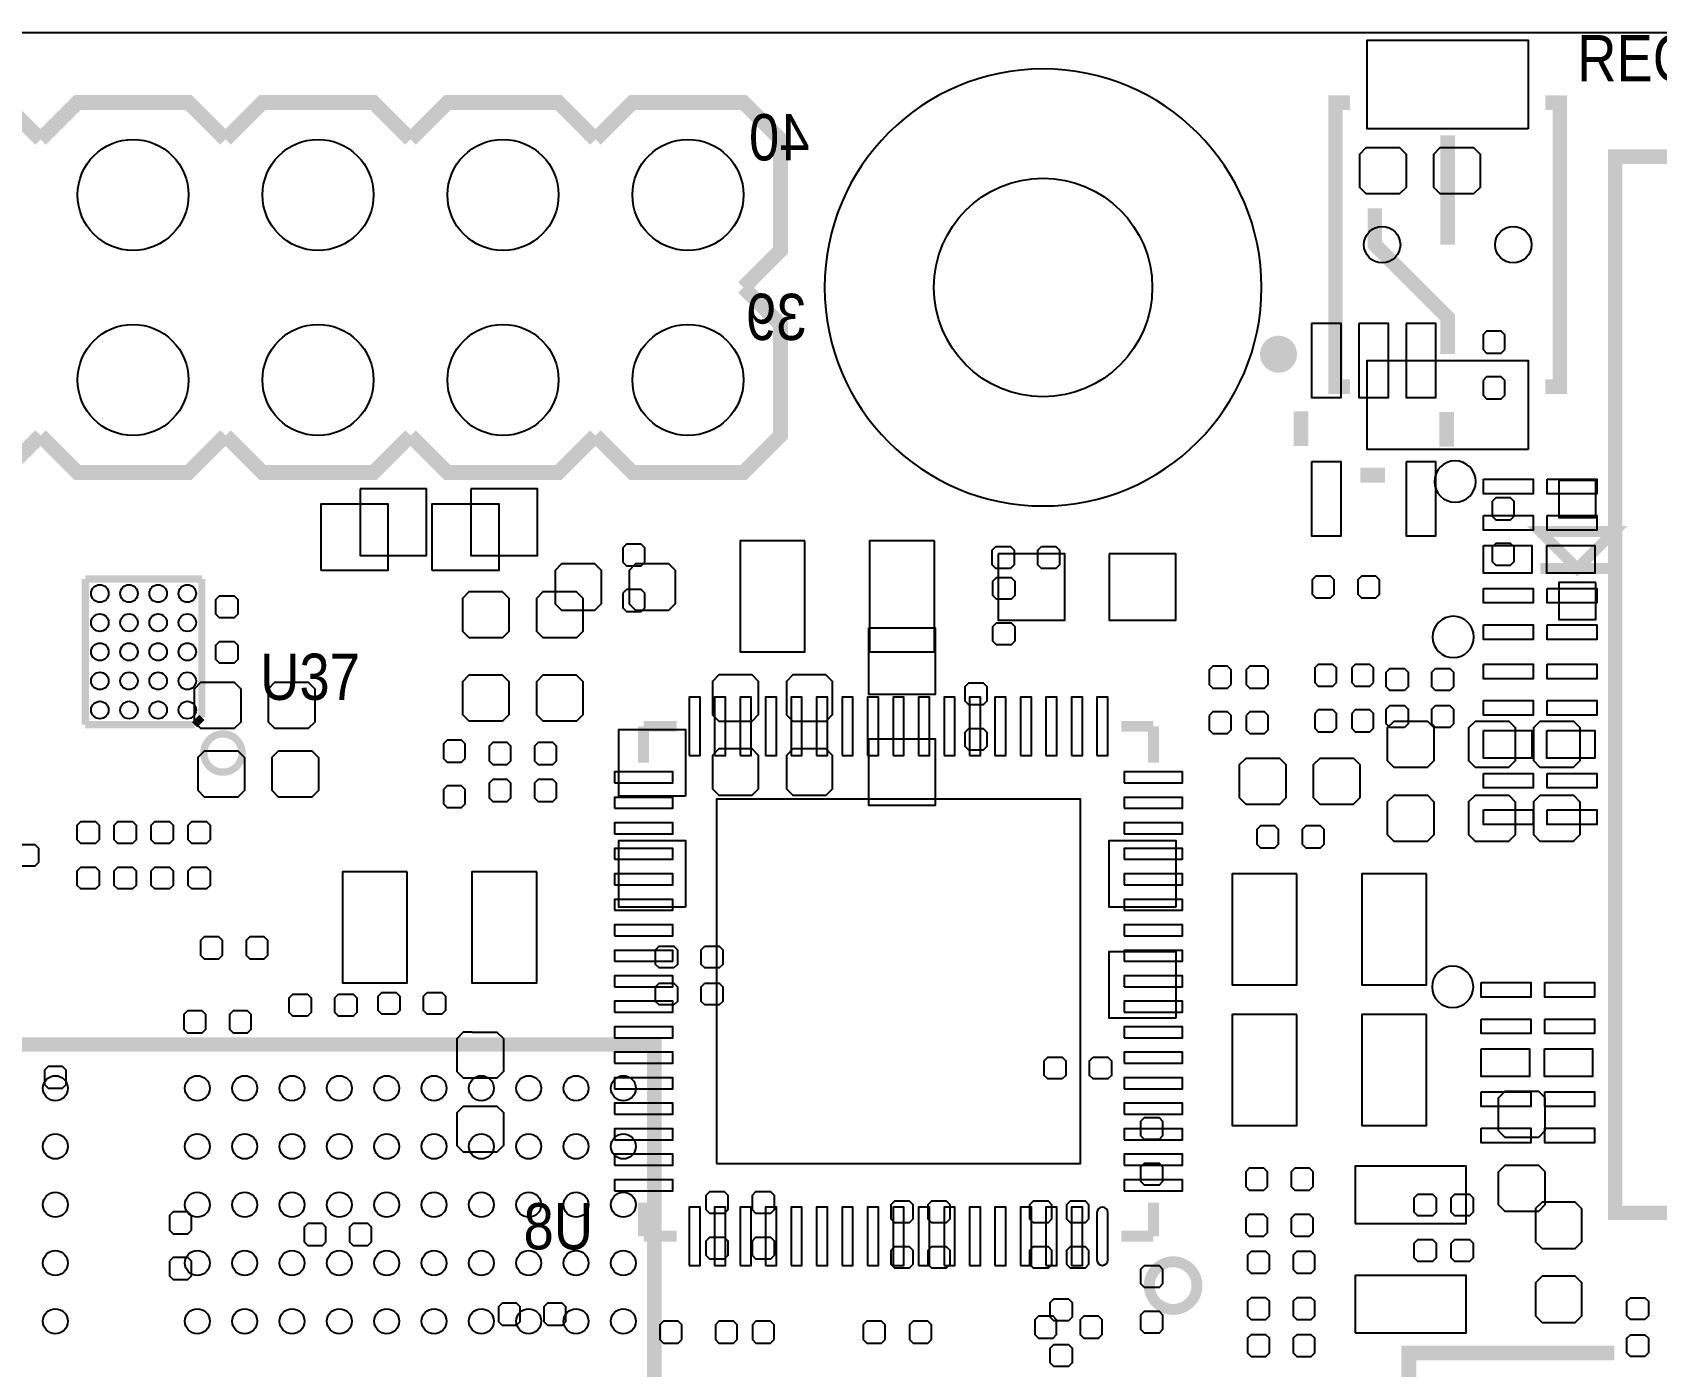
# Model space of a CAD drawing. Extents: x -2.3 to 87.1, y -2.6 to 56.
# Drawn here: x 47.62 to 69.92, y 37.69 to 56 of the extents above; entities that cross this region are included whole.
import ezdxf

# ---------------------------------------------------------------- set-up
doc = ezdxf.new("R2010")
doc.units = 0
doc.header["$MEASUREMENT"] = 0
for name, color, linetype in [('BG_OUTLINE', 254, 'CONTINUOUS'), ('PG_SILKSCREEN_BOTTOM', 12, 'CONTINUOUS'), ('PG_SILKSCREEN_TOP', 254, 'CONTINUOUS'), ('PG_SOLDERMASK_TOP', 9, 'CONTINUOUS'), ('PIN_BOTTOM', 1, 'CONTINUOUS'), ('PIN_TOP', 110, 'CONTINUOUS')]:
    doc.layers.add(name, color=color, linetype=linetype)

msp = doc.modelspace()

# ---------------------------------------------------------------- linework, layer by layer
at = {"layer": 'BG_OUTLINE'}
msp.add_lwpolyline([(2.999994, 55.999888), (81.999836, 55.999888, -0.414214), (84.99983, 52.999894), (84.99983, 2.999994, -0.414214), (81.999836, 0), (2.999994, 0, -0.414214), (0, 2.999994), (0, 52.999894, -0.414214)], format="xyb", close=True, dxfattribs=at)
at = {"layer": 'PG_SILKSCREEN_BOTTOM'}
for points, const_width in [([(64.86017, 51.582828, 1), (64.60617, 51.582828, 1), (64.86017, 51.582828)], 0.254), ([(63.61303, 38.796468, 1), (62.959234, 38.796468, 1), (63.61303, 38.796468)], 0.150114)]:
    msp.add_lwpolyline(points, format="xyb", dxfattribs=dict(at, const_width=const_width))
for points, const_width in [([(65.040764, 50.322226), (65.040764, 50.800508)], 0.2032), ([(67.04076, 50.311812), (67.04076, 50.790094)], 0.2032), ([(65.857882, 49.923192), (66.196972, 49.923192)], 0.2032), ([(68.326, 49.149), (69.342, 49.149), (68.834, 48.641), (68.326, 49.149)], 0.1524), ([(68.326, 48.641), (69.342, 48.641)], 0.1524), ([(56.01462, 46.47438), (56.468772, 46.47438)], 0.150114), ([(56.01462, 46.47438), (56.01462, 45.97654)], 0.150114), ([(63.01486, 46.47438), (62.575694, 46.47438)], 0.150114), ([(63.01486, 46.47438), (63.01486, 45.97654)], 0.150114), ([(56.01462, 39.47414), (56.01462, 39.933118)], 0.150114), ([(63.01486, 39.47414), (63.01486, 39.933118)], 0.150114), ([(56.01462, 39.47414), (56.468772, 39.47414)], 0.150114), ([(63.01486, 39.47414), (62.575694, 39.47414)], 0.150114)]:
    msp.add_lwpolyline(points, dxfattribs=dict(at, const_width=const_width))
at = {"layer": 'PG_SILKSCREEN_TOP'}
for points, const_width in [([(47.73422, 54.53126), (47.22622, 55.03926), (45.70222, 55.03926), (45.19422, 54.53126)], 0.2032), ([(50.27422, 54.53126), (49.76622, 55.03926), (48.24222, 55.03926), (47.73422, 54.53126)], 0.2032), ([(52.81422, 54.53126), (52.30622, 55.03926), (50.78222, 55.03926), (50.27422, 54.53126)], 0.2032), ([(55.35422, 54.53126), (54.84622, 55.03926), (53.32222, 55.03926), (52.81422, 54.53126)], 0.2032), ([(57.89422, 54.53126), (57.38622, 55.03926), (55.86222, 55.03926), (55.35422, 54.53126)], 0.2032), ([(57.38622, 52.49926), (57.89422, 53.00726), (57.89422, 54.53126), (57.38622, 55.03926)], 0.2032), ([(65.715998, 55.036009), (65.515998, 55.036009), (65.515998, 51.135991), (65.715998, 51.135991)], 0.2), ([(68.396002, 51.135991), (68.596002, 51.135991), (68.596002, 55.036009), (68.396002, 55.036009)], 0.2), ([(67.056, 53.086), (67.056, 54.585997)], 0.2), ([(87.016031, 39.795882), (87.016031, 54.295878), (69.356021, 54.295878), (69.356021, 39.795882), (87.016031, 39.795882)], 0.2), ([(67.056, 51.586003), (67.056, 52.086002), (66.056002, 53.086), (66.056002, 53.585999)], 0.2), ([(57.38622, 49.95926), (57.89422, 50.46726), (57.89422, 51.99126), (57.38622, 52.49926)], 0.2032), ([(45.19422, 50.46726), (45.70222, 49.95926), (47.22622, 49.95926), (47.73422, 50.46726)], 0.2032), ([(47.73422, 50.46726), (48.24222, 49.95926), (49.76622, 49.95926), (50.27422, 50.46726)], 0.2032), ([(50.27422, 50.46726), (50.78222, 49.95926), (52.30622, 49.95926), (52.81422, 50.46726)], 0.2032), ([(52.81422, 50.46726), (53.32222, 49.95926), (54.84622, 49.95926), (55.35422, 50.46726)], 0.2032), ([(55.35422, 50.46726), (55.86222, 49.95926), (57.38622, 49.95926), (57.89422, 50.46726)], 0.2032), ([(48.3489, 46.498002), (48.3489, 48.497998)], 0.100076), ([(48.3489, 48.497998), (49.9491, 48.497998)], 0.100076), ([(49.9491, 48.497998), (49.9491, 46.598078)], 0.100076), ([(49.9491, 46.598078), (49.849024, 46.498002)], 0.100076), ([(49.849024, 46.498002), (48.3489, 46.498002)], 0.100076), ([(41.662756, 32.10687), (41.662756, 42.10685), (56.162804, 42.10685), (56.162804, 32.10687), (41.662756, 32.10687), (41.662756, 42.10685), (56.162804, 42.10685), (56.162804, 32.10687)], 0.2), ([(66.04, 36.7538), (66.5226, 36.7538), (66.5226, 37.8714), (69.342, 37.8714)], 0.2032)]:
    msp.add_lwpolyline(points, dxfattribs=dict(at, const_width=const_width))
for points in [[(67.441572, 49.8348, 1), (66.873628, 49.8348, 1)], [(67.416172, 47.7012, 1), (66.848228, 47.7012, 1)], [(67.408552, 42.89806, 1), (66.840608, 42.89806, 1)]]:
    msp.add_lwpolyline(points, format="xyb", close=True, dxfattribs=at)
at = {"layer": 'PG_SILKSCREEN_TOP', "const_width": 0.100076}
msp.add_lwpolyline([(50.50155, 46.108112, 1), (49.976278, 46.108112, 1), (50.50155, 46.108112)], format="xyb", dxfattribs=at)
at = {"layer": 'PG_SOLDERMASK_TOP'}
msp.add_lwpolyline([(64.499871, 52.499895, 1), (58.499883, 52.499895, 1)], format="xyb", close=True, dxfattribs=at)
at = {"layer": 'PIN_BOTTOM'}
for points in [[(66.4845, 54.3179), (66.4845, 53.9877), (66.4845, 53.873095), (66.395905, 53.7845), (65.9384, 53.7845), (65.8495, 53.8734), (65.8495, 53.987395), (65.849805, 53.9877), (65.849805, 54.3306), (65.938705, 54.4195), (66.281605, 54.4195), (66.393289, 54.4195), (66.4845, 54.328289)], [(67.5005, 54.3179), (67.5005, 53.9877), (67.5005, 53.873095), (67.411905, 53.7845), (66.9544, 53.7845), (66.8655, 53.8734), (66.8655, 53.987395), (66.865805, 53.9877), (66.865805, 54.3306), (66.954705, 54.4195), (67.297605, 54.4195), (67.409289, 54.4195), (67.5005, 54.328289)], [(65.186814, 52.00396), (65.186814, 50.98796), (65.593214, 50.98796), (65.593214, 52.00396)], [(65.8368, 52.00396), (65.8368, 50.98796), (66.2432, 50.98796), (66.2432, 52.00396)], [(66.486786, 52.00396), (66.486786, 50.98796), (66.893186, 50.98796), (66.893186, 52.00396)], [(67.841012, 51.647496), (67.841012, 51.847496), (67.791, 51.897509), (67.591, 51.897509), (67.540988, 51.847496), (67.540988, 51.647496), (67.591, 51.597484), (67.791, 51.597484)], [(67.540988, 51.222504), (67.540988, 51.022504), (67.591, 50.972491), (67.791, 50.972491), (67.841012, 51.022504), (67.841012, 51.222504), (67.791, 51.272516), (67.591, 51.272516)], [(65.186814, 50.10404), (65.186814, 49.08804), (65.593214, 49.08804), (65.593214, 50.10404)], [(66.486786, 50.10404), (66.486786, 49.08804), (66.893186, 49.08804), (66.893186, 50.10404)], [(52.1208, 49.7332), (52.1208, 48.8188), (53.0352, 48.8188), (53.0352, 49.7332)], [(53.6448, 49.7332), (53.6448, 48.8188), (54.5592, 48.8188), (54.5592, 49.7332)], [(69.088, 49.848999), (68.58, 49.848999), (68.58, 49.340999), (69.088, 49.340999)], [(67.968012, 49.361496), (67.968012, 49.561496), (67.918, 49.611509), (67.718, 49.611509), (67.667988, 49.561496), (67.667988, 49.361496), (67.718, 49.311484), (67.918, 49.311484)], [(56.030012, 48.726496), (56.030012, 48.926496), (55.98, 48.976509), (55.78, 48.976509), (55.729988, 48.926496), (55.729988, 48.726496), (55.78, 48.676484), (55.98, 48.676484)], [(58.2295, 49.022), (57.3405, 49.022), (57.3405, 47.498), (58.2295, 47.498)], [(60.0075, 49.022), (59.1185, 49.022), (59.1185, 47.498), (60.0075, 47.498)], [(60.8838, 48.8442), (60.8838, 47.9298), (61.7982, 47.9298), (61.7982, 48.8442)], [(62.4078, 48.8442), (62.4078, 47.9298), (63.3222, 47.9298), (63.3222, 48.8442)], [(67.667988, 48.936504), (67.667988, 48.736504), (67.718, 48.686491), (67.918, 48.686491), (67.968012, 48.736504), (67.968012, 48.936504), (67.918, 48.986516), (67.718, 48.986516)], [(65.446504, 48.537012), (65.246504, 48.537012), (65.196491, 48.487), (65.196491, 48.287), (65.246504, 48.236988), (65.446504, 48.236988), (65.496516, 48.287), (65.496516, 48.487)], [(65.871496, 48.236988), (66.071496, 48.236988), (66.121509, 48.287), (66.121509, 48.487), (66.071496, 48.537012), (65.871496, 48.537012), (65.821484, 48.487), (65.821484, 48.287)], [(69.088, 48.449001), (68.58, 48.449001), (68.58, 47.941001), (69.088, 47.941001)], [(54.1655, 48.2219), (54.1655, 47.8917), (54.1655, 47.777095), (54.076905, 47.6885), (53.6194, 47.6885), (53.5305, 47.7774), (53.5305, 47.891395), (53.530805, 47.8917), (53.530805, 48.2346), (53.619705, 48.3235), (53.962605, 48.3235), (54.074289, 48.3235), (54.1655, 48.232289)], [(55.1815, 48.2219), (55.1815, 47.8917), (55.1815, 47.777095), (55.092905, 47.6885), (54.6354, 47.6885), (54.5465, 47.7774), (54.5465, 47.891395), (54.546805, 47.8917), (54.546805, 48.2346), (54.635705, 48.3235), (54.978605, 48.3235), (55.090289, 48.3235), (55.1815, 48.232289)], [(55.729988, 48.301504), (55.729988, 48.101504), (55.78, 48.051491), (55.98, 48.051491), (56.030012, 48.101504), (56.030012, 48.301504), (55.98, 48.351516), (55.78, 48.351516)], [(64.081812, 47.050096), (64.081812, 47.250096), (64.0318, 47.300109), (63.8318, 47.300109), (63.781788, 47.250096), (63.781788, 47.050096), (63.8318, 47.000084), (64.0318, 47.000084)], [(64.589812, 47.050096), (64.589812, 47.250096), (64.5398, 47.300109), (64.3398, 47.300109), (64.289788, 47.250096), (64.289788, 47.050096), (64.3398, 47.000084), (64.5398, 47.000084)], [(65.529612, 47.075496), (65.529612, 47.275496), (65.4796, 47.325509), (65.2796, 47.325509), (65.229588, 47.275496), (65.229588, 47.075496), (65.2796, 47.025484), (65.4796, 47.025484)], [(66.037612, 47.075496), (66.037612, 47.275496), (65.9876, 47.325509), (65.7876, 47.325509), (65.737588, 47.275496), (65.737588, 47.075496), (65.7876, 47.025484), (65.9876, 47.025484)], [(50.4825, 46.9773), (50.4825, 46.6471), (50.4825, 46.532495), (50.393905, 46.4439), (49.9364, 46.4439), (49.8475, 46.5328), (49.8475, 46.646795), (49.847805, 46.6471), (49.847805, 46.99), (49.936705, 47.0789), (50.279605, 47.0789), (50.391289, 47.0789), (50.4825, 46.987689)], [(51.4985, 46.9773), (51.4985, 46.6471), (51.4985, 46.532495), (51.409905, 46.4439), (50.9524, 46.4439), (50.8635, 46.5328), (50.8635, 46.646795), (50.863805, 46.6471), (50.863805, 46.99), (50.952705, 47.0789), (51.295605, 47.0789), (51.407289, 47.0789), (51.4985, 46.987689)], [(54.1655, 47.0789), (54.1655, 46.7487), (54.1655, 46.634095), (54.076905, 46.5455), (53.6194, 46.5455), (53.5305, 46.6344), (53.5305, 46.748395), (53.530805, 46.7487), (53.530805, 47.0916), (53.619705, 47.1805), (53.962605, 47.1805), (54.074289, 47.1805), (54.1655, 47.089289)], [(55.1815, 47.0789), (55.1815, 46.7487), (55.1815, 46.634095), (55.092905, 46.5455), (54.6354, 46.5455), (54.5465, 46.6344), (54.5465, 46.748395), (54.546805, 46.7487), (54.546805, 47.0916), (54.635705, 47.1805), (54.978605, 47.1805), (55.090289, 47.1805), (55.1815, 47.089289)], [(56.639638, 46.074381), (56.78965, 46.074381), (56.78965, 46.874379), (56.639638, 46.874379)], [(56.98965, 46.074381), (57.139662, 46.074381), (57.139662, 46.874379), (56.98965, 46.874379)], [(57.339662, 46.074381), (57.489674, 46.074381), (57.489674, 46.874379), (57.339662, 46.874379)], [(57.689674, 46.074381), (57.839686, 46.074381), (57.839686, 46.874379), (57.689674, 46.874379)], [(58.039686, 46.074381), (58.189698, 46.074381), (58.189698, 46.874379), (58.039686, 46.874379)], [(58.389698, 46.074381), (58.53971, 46.074381), (58.53971, 46.874379), (58.389698, 46.874379)], [(58.73971, 46.074381), (58.889722, 46.074381), (58.889722, 46.874379), (58.73971, 46.874379)], [(59.089722, 46.074381), (59.239734, 46.074381), (59.239734, 46.874379), (59.089722, 46.874379)], [(59.439734, 46.074381), (59.589746, 46.074381), (59.589746, 46.874379), (59.439734, 46.874379)], [(59.789746, 46.074381), (59.939758, 46.074381), (59.939758, 46.874379), (59.789746, 46.874379)], [(60.139758, 46.074381), (60.28977, 46.074381), (60.28977, 46.874379), (60.139758, 46.874379)], [(60.48977, 46.074381), (60.639782, 46.074381), (60.639782, 46.874379), (60.48977, 46.874379)], [(60.839782, 46.074381), (60.989794, 46.074381), (60.989794, 46.874379), (60.839782, 46.874379)], [(61.189794, 46.074381), (61.339806, 46.074381), (61.339806, 46.874379), (61.189794, 46.874379)], [(61.539806, 46.074381), (61.689818, 46.074381), (61.689818, 46.874379), (61.539806, 46.874379)], [(61.889818, 46.074381), (62.03983, 46.074381), (62.03983, 46.874379), (61.889818, 46.874379)], [(62.23983, 46.074381), (62.389842, 46.074381), (62.389842, 46.874379), (62.23983, 46.874379)], [(63.781788, 46.625104), (63.781788, 46.425104), (63.8318, 46.375091), (64.0318, 46.375091), (64.081812, 46.425104), (64.081812, 46.625104), (64.0318, 46.675116), (63.8318, 46.675116)], [(64.289788, 46.625104), (64.289788, 46.425104), (64.3398, 46.375091), (64.5398, 46.375091), (64.589812, 46.425104), (64.589812, 46.625104), (64.5398, 46.675116), (64.3398, 46.675116)], [(65.229588, 46.650504), (65.229588, 46.450504), (65.2796, 46.400491), (65.4796, 46.400491), (65.529612, 46.450504), (65.529612, 46.650504), (65.4796, 46.700516), (65.2796, 46.700516)], [(65.737588, 46.650504), (65.737588, 46.450504), (65.7876, 46.400491), (65.9876, 46.400491), (66.037612, 46.450504), (66.037612, 46.650504), (65.9876, 46.700516), (65.7876, 46.700516)], [(66.7639, 45.9105), (66.4337, 45.9105), (66.319095, 45.9105), (66.2305, 45.999095), (66.2305, 46.4566), (66.3194, 46.5455), (66.433395, 46.5455), (66.4337, 46.545195), (66.7766, 46.545195), (66.8655, 46.456295), (66.8655, 46.113395), (66.8655, 46.001711), (66.774289, 45.9105)], [(67.8815, 45.9105), (67.5513, 45.9105), (67.436695, 45.9105), (67.3481, 45.999095), (67.3481, 46.4566), (67.437, 46.5455), (67.550995, 46.5455), (67.5513, 46.545195), (67.8942, 46.545195), (67.9831, 46.456295), (67.9831, 46.113395), (67.9831, 46.001711), (67.891889, 45.9105)], [(68.7705, 45.9105), (68.4403, 45.9105), (68.325695, 45.9105), (68.2371, 45.999095), (68.2371, 46.4566), (68.326, 46.5455), (68.439995, 46.5455), (68.4403, 46.545195), (68.7832, 46.545195), (68.8721, 46.456295), (68.8721, 46.113395), (68.8721, 46.001711), (68.780889, 45.9105)], [(53.566212, 46.034096), (53.566212, 46.234096), (53.5162, 46.284109), (53.3162, 46.284109), (53.266188, 46.234096), (53.266188, 46.034096), (53.3162, 45.984084), (53.5162, 45.984084)], [(54.143504, 46.251012), (53.943504, 46.251012), (53.893491, 46.201), (53.893491, 46.001), (53.943504, 45.950988), (54.143504, 45.950988), (54.193516, 46.001), (54.193516, 46.201)], [(54.568496, 45.950988), (54.768496, 45.950988), (54.818509, 46.001), (54.818509, 46.201), (54.768496, 46.251012), (54.568496, 46.251012), (54.518484, 46.201), (54.518484, 46.001)], [(50.5333, 46.0375), (50.5333, 45.7073), (50.5333, 45.592695), (50.444705, 45.5041), (49.9872, 45.5041), (49.8983, 45.593), (49.8983, 45.706995), (49.898605, 45.7073), (49.898605, 46.0502), (49.987505, 46.1391), (50.330405, 46.1391), (50.442089, 46.1391), (50.5333, 46.047889)], [(51.5493, 46.0375), (51.5493, 45.7073), (51.5493, 45.592695), (51.460705, 45.5041), (51.0032, 45.5041), (50.9143, 45.593), (50.9143, 45.706995), (50.914605, 45.7073), (50.914605, 46.0502), (51.003505, 46.1391), (51.346405, 46.1391), (51.458089, 46.1391), (51.5493, 46.047889)], [(64.1985, 45.5041), (64.1985, 45.8343), (64.1985, 45.948905), (64.287095, 46.0375), (64.7446, 46.0375), (64.8335, 45.9486), (64.8335, 45.834605), (64.833195, 45.8343), (64.833195, 45.4914), (64.744295, 45.4025), (64.401395, 45.4025), (64.289711, 45.4025), (64.1985, 45.493711)], [(65.2145, 45.5041), (65.2145, 45.8343), (65.2145, 45.948905), (65.303095, 46.0375), (65.7606, 46.0375), (65.8495, 45.9486), (65.8495, 45.834605), (65.849195, 45.8343), (65.849195, 45.4914), (65.760295, 45.4025), (65.417395, 45.4025), (65.305711, 45.4025), (65.2145, 45.493711)], [(54.143504, 45.743012), (53.943504, 45.743012), (53.893491, 45.693), (53.893491, 45.493), (53.943504, 45.442988), (54.143504, 45.442988), (54.193516, 45.493), (54.193516, 45.693)], [(54.568496, 45.442988), (54.768496, 45.442988), (54.818509, 45.493), (54.818509, 45.693), (54.768496, 45.743012), (54.568496, 45.743012), (54.518484, 45.693), (54.518484, 45.493)], [(55.614621, 45.69935), (56.414619, 45.69935), (56.414619, 45.849362), (55.614621, 45.849362)], [(62.614861, 45.69935), (63.414859, 45.69935), (63.414859, 45.849362), (62.614861, 45.849362)], [(53.266188, 45.609104), (53.266188, 45.409104), (53.3162, 45.359091), (53.5162, 45.359091), (53.566212, 45.409104), (53.566212, 45.609104), (53.5162, 45.659116), (53.3162, 45.659116)], [(55.614621, 45.349338), (56.414619, 45.349338), (56.414619, 45.49935), (55.614621, 45.49935)], [(62.614861, 45.349338), (63.414859, 45.349338), (63.414859, 45.49935), (62.614861, 45.49935)], [(66.7639, 44.8945), (66.4337, 44.8945), (66.319095, 44.8945), (66.2305, 44.983095), (66.2305, 45.4406), (66.3194, 45.5295), (66.433395, 45.5295), (66.4337, 45.529195), (66.7766, 45.529195), (66.8655, 45.440295), (66.8655, 45.097395), (66.8655, 44.985711), (66.774289, 44.8945)], [(67.8815, 44.8945), (67.5513, 44.8945), (67.436695, 44.8945), (67.3481, 44.983095), (67.3481, 45.4406), (67.437, 45.5295), (67.550995, 45.5295), (67.5513, 45.529195), (67.8942, 45.529195), (67.9831, 45.440295), (67.9831, 45.097395), (67.9831, 44.985711), (67.891889, 44.8945)], [(68.7705, 44.8945), (68.4403, 44.8945), (68.325695, 44.8945), (68.2371, 44.983095), (68.2371, 45.4406), (68.326, 45.5295), (68.439995, 45.5295), (68.4403, 45.529195), (68.7832, 45.529195), (68.8721, 45.440295), (68.8721, 45.097395), (68.8721, 44.985711), (68.780889, 44.8945)], [(57.014745, 40.474265), (62.014735, 40.474265), (62.014735, 45.474255), (57.014745, 45.474255)], [(55.614621, 44.999326), (56.414619, 44.999326), (56.414619, 45.149338), (55.614621, 45.149338)], [(62.614861, 44.999326), (63.414859, 44.999326), (63.414859, 45.149338), (62.614861, 45.149338)], [(64.684504, 45.108012), (64.484504, 45.108012), (64.434491, 45.058), (64.434491, 44.858), (64.484504, 44.807988), (64.684504, 44.807988), (64.734516, 44.858), (64.734516, 45.058)], [(65.109496, 44.807988), (65.309496, 44.807988), (65.359509, 44.858), (65.359509, 45.058), (65.309496, 45.108012), (65.109496, 45.108012), (65.059484, 45.058), (65.059484, 44.858)], [(55.614621, 44.649314), (56.414619, 44.649314), (56.414619, 44.799326), (55.614621, 44.799326)], [(62.614861, 44.649314), (63.414859, 44.649314), (63.414859, 44.799326), (62.614861, 44.799326)], [(52.7685, 44.4754), (51.8795, 44.4754), (51.8795, 42.9514), (52.7685, 42.9514)], [(54.5465, 44.4754), (53.6575, 44.4754), (53.6575, 42.9514), (54.5465, 42.9514)], [(55.614621, 44.299302), (56.414619, 44.299302), (56.414619, 44.449314), (55.614621, 44.449314)], [(62.614861, 44.299302), (63.414859, 44.299302), (63.414859, 44.449314), (62.614861, 44.449314)], [(64.9859, 44.45), (64.0969, 44.45), (64.0969, 42.926), (64.9859, 42.926)], [(66.7639, 44.45), (65.8749, 44.45), (65.8749, 42.926), (66.7639, 42.926)], [(55.614621, 43.94929), (56.414619, 43.94929), (56.414619, 44.099302), (55.614621, 44.099302)], [(62.614861, 43.94929), (63.414859, 43.94929), (63.414859, 44.099302), (62.614861, 44.099302)], [(55.614621, 43.599278), (56.414619, 43.599278), (56.414619, 43.74929), (55.614621, 43.74929)], [(62.614861, 43.599278), (63.414859, 43.599278), (63.414859, 43.74929), (62.614861, 43.74929)], [(50.181104, 43.584012), (49.981104, 43.584012), (49.931091, 43.534), (49.931091, 43.334), (49.981104, 43.283988), (50.181104, 43.283988), (50.231116, 43.334), (50.231116, 43.534)], [(50.606096, 43.283988), (50.806096, 43.283988), (50.856109, 43.334), (50.856109, 43.534), (50.806096, 43.584012), (50.606096, 43.584012), (50.556084, 43.534), (50.556084, 43.334)], [(55.614621, 43.249266), (56.414619, 43.249266), (56.414619, 43.399278), (55.614621, 43.399278)], [(62.614861, 43.249266), (63.414859, 43.249266), (63.414859, 43.399278), (62.614861, 43.399278)], [(55.614621, 42.899254), (56.414619, 42.899254), (56.414619, 43.049266), (55.614621, 43.049266)], [(62.614861, 42.899254), (63.414859, 42.899254), (63.414859, 43.049266), (62.614861, 43.049266)], [(55.614621, 42.549242), (56.414619, 42.549242), (56.414619, 42.699254), (55.614621, 42.699254)], [(62.614861, 42.549242), (63.414859, 42.549242), (63.414859, 42.699254), (62.614861, 42.699254)], [(49.952504, 42.568012), (49.752504, 42.568012), (49.702491, 42.518), (49.702491, 42.318), (49.752504, 42.267988), (49.952504, 42.267988), (50.002516, 42.318), (50.002516, 42.518)], [(50.377496, 42.267988), (50.577496, 42.267988), (50.627509, 42.318), (50.627509, 42.518), (50.577496, 42.568012), (50.377496, 42.568012), (50.327484, 42.518), (50.327484, 42.318)], [(64.9859, 42.5196), (64.0969, 42.5196), (64.0969, 40.9956), (64.9859, 40.9956)], [(66.7639, 42.5196), (65.8749, 42.5196), (65.8749, 40.9956), (66.7639, 40.9956)], [(53.9877, 41.6433), (53.6575, 41.6433), (53.542895, 41.6433), (53.4543, 41.731895), (53.4543, 42.1894), (53.5432, 42.2783), (53.657195, 42.2783), (53.6575, 42.277995), (54.0004, 42.277995), (54.0893, 42.189095), (54.0893, 41.846195), (54.0893, 41.734511), (53.998089, 41.6433)], [(55.614621, 42.19923), (56.414619, 42.19923), (56.414619, 42.349242), (55.614621, 42.349242)], [(62.614861, 42.19923), (63.414859, 42.19923), (63.414859, 42.349242), (62.614861, 42.349242)], [(55.614621, 41.849218), (56.414619, 41.849218), (56.414619, 41.99923), (55.614621, 41.99923)], [(62.614861, 41.849218), (63.414859, 41.849218), (63.414859, 41.99923), (62.614861, 41.99923)], [(47.837496, 41.505988), (48.037496, 41.505988), (48.087509, 41.556), (48.087509, 41.756), (48.037496, 41.806012), (47.837496, 41.806012), (47.787484, 41.756), (47.787484, 41.556)], [(55.614621, 41.499206), (56.414619, 41.499206), (56.414619, 41.649218), (55.614621, 41.649218)], [(62.614861, 41.499206), (63.414859, 41.499206), (63.414859, 41.649218), (62.614861, 41.649218)], [(53.9877, 40.6273), (53.6575, 40.6273), (53.542895, 40.6273), (53.4543, 40.715895), (53.4543, 41.1734), (53.5432, 41.2623), (53.657195, 41.2623), (53.6575, 41.261995), (54.0004, 41.261995), (54.0893, 41.173095), (54.0893, 40.830195), (54.0893, 40.718511), (53.998089, 40.6273)], [(55.614621, 41.149194), (56.414619, 41.149194), (56.414619, 41.299206), (55.614621, 41.299206)], [(62.614861, 41.149194), (63.414859, 41.149194), (63.414859, 41.299206), (62.614861, 41.299206)], [(67.8561, 41.4655), (68.1863, 41.4655), (68.300905, 41.4655), (68.3895, 41.376905), (68.3895, 40.9194), (68.3006, 40.8305), (68.186605, 40.8305), (68.1863, 40.830805), (67.8434, 40.830805), (67.7545, 40.919705), (67.7545, 41.262605), (67.7545, 41.374289), (67.845711, 41.4655)], [(55.614621, 40.799182), (56.414619, 40.799182), (56.414619, 40.949194), (55.614621, 40.949194)], [(62.614861, 40.799182), (63.414859, 40.799182), (63.414859, 40.949194), (62.614861, 40.949194)], [(55.614621, 40.44917), (56.414619, 40.44917), (56.414619, 40.599182), (55.614621, 40.599182)], [(62.614861, 40.44917), (63.414859, 40.44917), (63.414859, 40.599182), (62.614861, 40.599182)], [(64.532104, 40.409012), (64.332104, 40.409012), (64.282091, 40.359), (64.282091, 40.159), (64.332104, 40.108988), (64.532104, 40.108988), (64.582116, 40.159), (64.582116, 40.359)], [(64.957096, 40.108988), (65.157096, 40.108988), (65.207109, 40.159), (65.207109, 40.359), (65.157096, 40.409012), (64.957096, 40.409012), (64.907084, 40.359), (64.907084, 40.159)], [(65.786, 39.650111), (67.31, 39.650111), (67.31, 40.437511), (65.786, 40.437511)], [(67.8561, 40.4495), (68.1863, 40.4495), (68.300905, 40.4495), (68.3895, 40.360905), (68.3895, 39.9034), (68.3006, 39.8145), (68.186605, 39.8145), (68.1863, 39.814805), (67.8434, 39.814805), (67.7545, 39.903705), (67.7545, 40.246605), (67.7545, 40.358289), (67.845711, 40.4495)], [(55.614621, 40.099158), (56.414619, 40.099158), (56.414619, 40.24917), (55.614621, 40.24917)], [(62.614861, 40.099158), (63.414859, 40.099158), (63.414859, 40.24917), (62.614861, 40.24917)], [(49.807012, 39.557096), (49.807012, 39.757096), (49.757, 39.807109), (49.557, 39.807109), (49.506988, 39.757096), (49.506988, 39.557096), (49.557, 39.507084), (49.757, 39.507084)], [(56.639638, 39.074141), (56.78965, 39.074141), (56.78965, 39.874139), (56.639638, 39.874139)], [(56.98965, 39.074141), (57.139662, 39.074141), (57.139662, 39.874139), (56.98965, 39.874139)], [(57.339662, 39.074141), (57.489674, 39.074141), (57.489674, 39.874139), (57.339662, 39.874139)], [(57.689674, 39.074141), (57.839686, 39.074141), (57.839686, 39.874139), (57.689674, 39.874139)], [(58.039686, 39.074141), (58.189698, 39.074141), (58.189698, 39.874139), (58.039686, 39.874139)], [(58.389698, 39.074141), (58.53971, 39.074141), (58.53971, 39.874139), (58.389698, 39.874139)], [(58.73971, 39.074141), (58.889722, 39.074141), (58.889722, 39.874139), (58.73971, 39.874139)], [(59.089722, 39.074141), (59.239734, 39.074141), (59.239734, 39.874139), (59.089722, 39.874139)], [(59.439734, 39.074141), (59.589746, 39.074141), (59.589746, 39.874139), (59.439734, 39.874139)], [(59.789746, 39.074141), (59.939758, 39.074141), (59.939758, 39.874139), (59.789746, 39.874139)], [(60.139758, 39.074141), (60.28977, 39.074141), (60.28977, 39.874139), (60.139758, 39.874139)], [(60.48977, 39.074141), (60.639782, 39.074141), (60.639782, 39.874139), (60.48977, 39.874139)], [(60.839782, 39.074141), (60.989794, 39.074141), (60.989794, 39.874139), (60.839782, 39.874139)], [(61.189794, 39.074141), (61.339806, 39.074141), (61.339806, 39.874139), (61.189794, 39.874139)], [(61.539806, 39.074141), (61.689818, 39.074141), (61.689818, 39.874139), (61.539806, 39.874139)], [(61.889818, 39.074141), (62.03983, 39.074141), (62.03983, 39.874139), (61.889818, 39.874139)], [(64.532104, 39.774012), (64.332104, 39.774012), (64.282091, 39.724), (64.282091, 39.524), (64.332104, 39.473988), (64.532104, 39.473988), (64.582116, 39.524), (64.582116, 39.724)], [(64.957096, 39.473988), (65.157096, 39.473988), (65.207109, 39.524), (65.207109, 39.724), (65.157096, 39.774012), (64.957096, 39.774012), (64.907084, 39.724), (64.907084, 39.524)], [(51.603504, 39.647012), (51.403504, 39.647012), (51.353491, 39.597), (51.353491, 39.397), (51.403504, 39.346988), (51.603504, 39.346988), (51.653516, 39.397), (51.653516, 39.597)], [(52.028496, 39.346988), (52.228496, 39.346988), (52.278509, 39.397), (52.278509, 39.597), (52.228496, 39.647012), (52.028496, 39.647012), (51.978484, 39.597), (51.978484, 39.397)], [(64.557504, 39.266012), (64.357504, 39.266012), (64.307491, 39.216), (64.307491, 39.016), (64.357504, 38.965988), (64.557504, 38.965988), (64.607516, 39.016), (64.607516, 39.216)], [(64.982496, 38.965988), (65.182496, 38.965988), (65.232509, 39.016), (65.232509, 39.216), (65.182496, 39.266012), (64.982496, 39.266012), (64.932484, 39.216), (64.932484, 39.016)], [(49.506988, 39.132104), (49.506988, 38.932104), (49.557, 38.882091), (49.757, 38.882091), (49.807012, 38.932104), (49.807012, 39.132104), (49.757, 39.182116), (49.557, 39.182116)], [(65.786, 38.150089), (67.31, 38.150089), (67.31, 38.937489), (65.786, 38.937489)], [(64.557504, 38.631012), (64.357504, 38.631012), (64.307491, 38.581), (64.307491, 38.381), (64.357504, 38.330988), (64.557504, 38.330988), (64.607516, 38.381), (64.607516, 38.581)], [(64.982496, 38.330988), (65.182496, 38.330988), (65.232509, 38.381), (65.232509, 38.581), (65.182496, 38.631012), (64.982496, 38.631012), (64.932484, 38.581), (64.932484, 38.381)], [(54.270504, 38.554812), (54.070504, 38.554812), (54.020491, 38.5048), (54.020491, 38.3048), (54.070504, 38.254788), (54.270504, 38.254788), (54.320516, 38.3048), (54.320516, 38.5048)], [(54.695496, 38.254788), (54.895496, 38.254788), (54.945509, 38.3048), (54.945509, 38.5048), (54.895496, 38.554812), (54.695496, 38.554812), (54.645484, 38.5048), (54.645484, 38.3048)], [(61.636504, 38.377012), (61.436504, 38.377012), (61.386491, 38.327), (61.386491, 38.127), (61.436504, 38.076988), (61.636504, 38.076988), (61.686516, 38.127), (61.686516, 38.327)], [(62.061496, 38.076988), (62.261496, 38.076988), (62.311509, 38.127), (62.311509, 38.327), (62.261496, 38.377012), (62.061496, 38.377012), (62.011484, 38.327), (62.011484, 38.127)], [(56.538012, 38.058496), (56.538012, 38.258496), (56.488, 38.308509), (56.288, 38.308509), (56.237988, 38.258496), (56.237988, 38.058496), (56.288, 38.008484), (56.488, 38.008484)], [(57.300012, 38.058496), (57.300012, 38.258496), (57.25, 38.308509), (57.05, 38.308509), (56.999988, 38.258496), (56.999988, 38.058496), (57.05, 38.008484), (57.25, 38.008484)], [(57.808012, 38.058496), (57.808012, 38.258496), (57.758, 38.308509), (57.558, 38.308509), (57.507988, 38.258496), (57.507988, 38.058496), (57.558, 38.008484), (57.758, 38.008484)], [(59.332012, 38.058496), (59.332012, 38.258496), (59.282, 38.308509), (59.082, 38.308509), (59.031988, 38.258496), (59.031988, 38.058496), (59.082, 38.008484), (59.282, 38.008484)], [(59.967012, 38.058496), (59.967012, 38.258496), (59.917, 38.308509), (59.717, 38.308509), (59.666988, 38.258496), (59.666988, 38.058496), (59.717, 38.008484), (59.917, 38.008484)], [(64.557504, 38.123012), (64.357504, 38.123012), (64.307491, 38.073), (64.307491, 37.873), (64.357504, 37.822988), (64.557504, 37.822988), (64.607516, 37.873), (64.607516, 38.073)], [(64.982496, 37.822988), (65.182496, 37.822988), (65.232509, 37.873), (65.232509, 38.073), (65.182496, 38.123012), (64.982496, 38.123012), (64.932484, 38.073), (64.932484, 37.873)]]:
    msp.add_lwpolyline(points, close=True, dxfattribs=at)
msp.add_lwpolyline([(62.23983, 39.799133), (62.23983, 39.149147, 1), (62.389842, 39.149147), (62.389842, 39.799133, 1)], format="xyb", close=True, dxfattribs=at)
for centre, radius in [((49.00422, 53.76926), 0.762), ((51.54422, 53.76926), 0.762), ((54.08422, 53.76926), 0.762), ((56.62422, 53.76926), 0.762), ((61.499877, 52.499895), 1.5), ((66.156002, 53.086), 0.249999), ((67.955998, 53.086), 0.249999), ((49.00422, 51.22926), 0.762), ((51.54422, 51.22926), 0.762), ((54.08422, 51.22926), 0.762), ((56.62422, 51.22926), 0.762)]:
    msp.add_circle(centre, radius, dxfattribs=at)
at = {"layer": 'PIN_TOP'}
for points in [[(68.1609, 54.676396), (65.9511, 54.676396), (65.9511, 55.895596), (68.1609, 55.895596)], [(68.1609, 50.276404), (65.9511, 50.276404), (65.9511, 51.495604), (68.1609, 51.495604)], [(67.548608, 49.867998), (68.228616, 49.867998), (68.228616, 49.667998), (67.548608, 49.667998)], [(68.423384, 49.867998), (69.103392, 49.867998), (69.103392, 49.667998), (68.423384, 49.667998)], [(51.5874, 48.6156), (51.5874, 49.53), (52.5018, 49.53), (52.5018, 48.6156)], [(53.1114, 48.6156), (53.1114, 49.53), (54.0258, 49.53), (54.0258, 48.6156)], [(67.548608, 49.367872), (68.228616, 49.367872), (68.228616, 49.167872), (67.548608, 49.167872)], [(68.423384, 49.367872), (69.103392, 49.367872), (69.103392, 49.167872), (68.423384, 49.167872)], [(61.052304, 48.643388), (60.852304, 48.643388), (60.802291, 48.6934), (60.802291, 48.8934), (60.852304, 48.943412), (61.052304, 48.943412), (61.102316, 48.8934), (61.102316, 48.6934)], [(61.477296, 48.943412), (61.677296, 48.943412), (61.727309, 48.8934), (61.727309, 48.6934), (61.677296, 48.643388), (61.477296, 48.643388), (61.427284, 48.6934), (61.427284, 48.8934)], [(67.549776, 48.9585), (68.210176, 48.9585), (68.210176, 48.5775), (67.549776, 48.5775)], [(68.416678, 48.9585), (69.077078, 48.9585), (69.077078, 48.5775), (68.416678, 48.5775)], [(55.4355, 48.1711), (55.4355, 48.5013), (55.4355, 48.615905), (55.346905, 48.7045), (54.8894, 48.7045), (54.8005, 48.6156), (54.8005, 48.501605), (54.800805, 48.5013), (54.800805, 48.1584), (54.889705, 48.0695), (55.232605, 48.0695), (55.344289, 48.0695), (55.4355, 48.160711)], [(56.4515, 48.1711), (56.4515, 48.5013), (56.4515, 48.615905), (56.362905, 48.7045), (55.9054, 48.7045), (55.8165, 48.6156), (55.8165, 48.501605), (55.816805, 48.5013), (55.816805, 48.1584), (55.905705, 48.0695), (56.248605, 48.0695), (56.360289, 48.0695), (56.4515, 48.160711)], [(60.809988, 48.269296), (60.809988, 48.469296), (60.86, 48.519309), (61.06, 48.519309), (61.110012, 48.469296), (61.110012, 48.269296), (61.06, 48.219284), (60.86, 48.219284)], [(50.141988, 48.015296), (50.141988, 48.215296), (50.192, 48.265309), (50.392, 48.265309), (50.442012, 48.215296), (50.442012, 48.015296), (50.392, 47.965284), (50.192, 47.965284)], [(67.548608, 48.368128), (68.228616, 48.368128), (68.228616, 48.168128), (67.548608, 48.168128)], [(68.423384, 48.368128), (69.103392, 48.368128), (69.103392, 48.168128), (68.423384, 48.168128)], [(59.1058, 47.8282), (60.0202, 47.8282), (60.0202, 46.9138), (59.1058, 46.9138)], [(61.110012, 47.844304), (61.110012, 47.644304), (61.06, 47.594291), (60.86, 47.594291), (60.809988, 47.644304), (60.809988, 47.844304), (60.86, 47.894316), (61.06, 47.894316)], [(67.548608, 47.868002), (68.228616, 47.868002), (68.228616, 47.668002), (67.548608, 47.668002)], [(68.423384, 47.868002), (69.103392, 47.868002), (69.103392, 47.668002), (68.423384, 47.668002)], [(50.442012, 47.590304), (50.442012, 47.390304), (50.392, 47.340291), (50.192, 47.340291), (50.141988, 47.390304), (50.141988, 47.590304), (50.192, 47.640316), (50.392, 47.640316)], [(67.548608, 47.327998), (68.228616, 47.327998), (68.228616, 47.127998), (67.548608, 47.127998)], [(68.423384, 47.327998), (69.103392, 47.327998), (69.103392, 47.127998), (68.423384, 47.127998)], [(57.4929, 47.1805), (57.1627, 47.1805), (57.048095, 47.1805), (56.9595, 47.091905), (56.9595, 46.6344), (57.0484, 46.5455), (57.162395, 46.5455), (57.1627, 46.545805), (57.5056, 46.545805), (57.5945, 46.634705), (57.5945, 46.977605), (57.5945, 47.089289), (57.503289, 47.1805)], [(58.5089, 47.1805), (58.1787, 47.1805), (58.064095, 47.1805), (57.9755, 47.091905), (57.9755, 46.6344), (58.0644, 46.5455), (58.178395, 46.5455), (58.1787, 46.545805), (58.5216, 46.545805), (58.6105, 46.634705), (58.6105, 46.977605), (58.6105, 47.089289), (58.519289, 47.1805)], [(60.428988, 46.821496), (60.428988, 47.021496), (60.479, 47.071509), (60.679, 47.071509), (60.729012, 47.021496), (60.729012, 46.821496), (60.679, 46.771484), (60.479, 46.771484)], [(66.462504, 46.966988), (66.262504, 46.966988), (66.212491, 47.017), (66.212491, 47.217), (66.262504, 47.267012), (66.462504, 47.267012), (66.512516, 47.217), (66.512516, 47.017)], [(66.887496, 47.267012), (67.087496, 47.267012), (67.137509, 47.217), (67.137509, 47.017), (67.087496, 46.966988), (66.887496, 46.966988), (66.837484, 47.017), (66.837484, 47.217)], [(66.462504, 46.458988), (66.262504, 46.458988), (66.212491, 46.509), (66.212491, 46.709), (66.262504, 46.759012), (66.462504, 46.759012), (66.512516, 46.709), (66.512516, 46.509)], [(66.887496, 46.759012), (67.087496, 46.759012), (67.137509, 46.709), (67.137509, 46.509), (67.087496, 46.458988), (66.887496, 46.458988), (66.837484, 46.509), (66.837484, 46.709)], [(67.548608, 46.827872), (68.228616, 46.827872), (68.228616, 46.627872), (67.548608, 46.627872)], [(68.423384, 46.827872), (69.103392, 46.827872), (69.103392, 46.627872), (68.423384, 46.627872)], [(56.5912, 45.5168), (55.6768, 45.5168), (55.6768, 46.4312), (56.5912, 46.4312)], [(60.729012, 46.396504), (60.729012, 46.196504), (60.679, 46.146491), (60.479, 46.146491), (60.428988, 46.196504), (60.428988, 46.396504), (60.479, 46.446516), (60.679, 46.446516)], [(67.549776, 46.4185), (68.210176, 46.4185), (68.210176, 46.0375), (67.549776, 46.0375)], [(68.416678, 46.4185), (69.077078, 46.4185), (69.077078, 46.0375), (68.416678, 46.0375)], [(57.4929, 46.1645), (57.1627, 46.1645), (57.048095, 46.1645), (56.9595, 46.075905), (56.9595, 45.6184), (57.0484, 45.5295), (57.162395, 45.5295), (57.1627, 45.529805), (57.5056, 45.529805), (57.5945, 45.618705), (57.5945, 45.961605), (57.5945, 46.073289), (57.503289, 46.1645)], [(58.5089, 46.1645), (58.1787, 46.1645), (58.064095, 46.1645), (57.9755, 46.075905), (57.9755, 45.6184), (58.0644, 45.5295), (58.178395, 45.5295), (58.1787, 45.529805), (58.5216, 45.529805), (58.6105, 45.618705), (58.6105, 45.961605), (58.6105, 46.073289), (58.519289, 46.1645)], [(59.1058, 46.3042), (60.0202, 46.3042), (60.0202, 45.3898), (59.1058, 45.3898)], [(67.548608, 45.828128), (68.228616, 45.828128), (68.228616, 45.628128), (67.548608, 45.628128)], [(68.423384, 45.828128), (69.103392, 45.828128), (69.103392, 45.628128), (68.423384, 45.628128)], [(67.548608, 45.328002), (68.228616, 45.328002), (68.228616, 45.128002), (67.548608, 45.128002)], [(68.423384, 45.328002), (69.103392, 45.328002), (69.103392, 45.128002), (68.423384, 45.128002)], [(48.236988, 44.916496), (48.236988, 45.116496), (48.287, 45.166509), (48.487, 45.166509), (48.537012, 45.116496), (48.537012, 44.916496), (48.487, 44.866484), (48.287, 44.866484)], [(48.744988, 44.916496), (48.744988, 45.116496), (48.795, 45.166509), (48.995, 45.166509), (49.045012, 45.116496), (49.045012, 44.916496), (48.995, 44.866484), (48.795, 44.866484)], [(49.252988, 44.916496), (49.252988, 45.116496), (49.303, 45.166509), (49.503, 45.166509), (49.553012, 45.116496), (49.553012, 44.916496), (49.503, 44.866484), (49.303, 44.866484)], [(49.760988, 44.916496), (49.760988, 45.116496), (49.811, 45.166509), (50.011, 45.166509), (50.061012, 45.116496), (50.061012, 44.916496), (50.011, 44.866484), (49.811, 44.866484)], [(47.456496, 44.854012), (47.656496, 44.854012), (47.706509, 44.804), (47.706509, 44.604), (47.656496, 44.553988), (47.456496, 44.553988), (47.406484, 44.604), (47.406484, 44.804)], [(56.5912, 43.9928), (55.6768, 43.9928), (55.6768, 44.9072), (56.5912, 44.9072)], [(63.3222, 43.9928), (62.4078, 43.9928), (62.4078, 44.9072), (63.3222, 44.9072)], [(48.537012, 44.491504), (48.537012, 44.291504), (48.487, 44.241491), (48.287, 44.241491), (48.236988, 44.291504), (48.236988, 44.491504), (48.287, 44.541516), (48.487, 44.541516)], [(49.045012, 44.491504), (49.045012, 44.291504), (48.995, 44.241491), (48.795, 44.241491), (48.744988, 44.291504), (48.744988, 44.491504), (48.795, 44.541516), (48.995, 44.541516)], [(49.553012, 44.491504), (49.553012, 44.291504), (49.503, 44.241491), (49.303, 44.241491), (49.252988, 44.291504), (49.252988, 44.491504), (49.303, 44.541516), (49.503, 44.541516)], [(50.061012, 44.491504), (50.061012, 44.291504), (50.011, 44.241491), (49.811, 44.241491), (49.760988, 44.291504), (49.760988, 44.491504), (49.811, 44.541516), (50.011, 44.541516)], [(56.429504, 43.156988), (56.229504, 43.156988), (56.179491, 43.207), (56.179491, 43.407), (56.229504, 43.457012), (56.429504, 43.457012), (56.479516, 43.407), (56.479516, 43.207)], [(56.854496, 43.457012), (57.054496, 43.457012), (57.104509, 43.407), (57.104509, 43.207), (57.054496, 43.156988), (56.854496, 43.156988), (56.804484, 43.207), (56.804484, 43.407)], [(63.3222, 42.4688), (62.4078, 42.4688), (62.4078, 43.3832), (63.3222, 43.3832)], [(52.619504, 42.521988), (52.419504, 42.521988), (52.369491, 42.572), (52.369491, 42.772), (52.419504, 42.822012), (52.619504, 42.822012), (52.669516, 42.772), (52.669516, 42.572)], [(53.044496, 42.822012), (53.244496, 42.822012), (53.294509, 42.772), (53.294509, 42.572), (53.244496, 42.521988), (53.044496, 42.521988), (52.994484, 42.572), (52.994484, 42.772)], [(56.429504, 42.648988), (56.229504, 42.648988), (56.179491, 42.699), (56.179491, 42.899), (56.229504, 42.949012), (56.429504, 42.949012), (56.479516, 42.899), (56.479516, 42.699)], [(56.854496, 42.949012), (57.054496, 42.949012), (57.104509, 42.899), (57.104509, 42.699), (57.054496, 42.648988), (56.854496, 42.648988), (56.804484, 42.699), (56.804484, 42.899)], [(67.515588, 42.956658), (68.195596, 42.956658), (68.195596, 42.756658), (67.515588, 42.756658)], [(68.390364, 42.956658), (69.070372, 42.956658), (69.070372, 42.756658), (68.390364, 42.756658)], [(51.400304, 42.496588), (51.200304, 42.496588), (51.150291, 42.5466), (51.150291, 42.7466), (51.200304, 42.796612), (51.400304, 42.796612), (51.450316, 42.7466), (51.450316, 42.5466)], [(51.825296, 42.796612), (52.025296, 42.796612), (52.075309, 42.7466), (52.075309, 42.5466), (52.025296, 42.496588), (51.825296, 42.496588), (51.775284, 42.5466), (51.775284, 42.7466)], [(67.515588, 42.456532), (68.195596, 42.456532), (68.195596, 42.256532), (67.515588, 42.256532)], [(68.390364, 42.456532), (69.070372, 42.456532), (69.070372, 42.256532), (68.390364, 42.256532)], [(61.763504, 41.632988), (61.563504, 41.632988), (61.513491, 41.683), (61.513491, 41.883), (61.563504, 41.933012), (61.763504, 41.933012), (61.813516, 41.883), (61.813516, 41.683)], [(62.188496, 41.933012), (62.388496, 41.933012), (62.438509, 41.883), (62.438509, 41.683), (62.388496, 41.632988), (62.188496, 41.632988), (62.138484, 41.683), (62.138484, 41.883)], [(67.516756, 42.04716), (68.177156, 42.04716), (68.177156, 41.66616), (67.516756, 41.66616)], [(68.383658, 42.04716), (69.044058, 42.04716), (69.044058, 41.66616), (68.383658, 41.66616)], [(67.515588, 41.456788), (68.195596, 41.456788), (68.195596, 41.256788), (67.515588, 41.256788)], [(68.390364, 41.456788), (69.070372, 41.456788), (69.070372, 41.256788), (68.390364, 41.256788)], [(62.841988, 40.852496), (62.841988, 41.052496), (62.892, 41.102509), (63.092, 41.102509), (63.142012, 41.052496), (63.142012, 40.852496), (63.092, 40.802484), (62.892, 40.802484)], [(67.515588, 40.956662), (68.195596, 40.956662), (68.195596, 40.756662), (67.515588, 40.756662)], [(68.390364, 40.956662), (69.070372, 40.956662), (69.070372, 40.756662), (68.390364, 40.756662)], [(63.142012, 40.427504), (63.142012, 40.227504), (63.092, 40.177491), (62.892, 40.177491), (62.841988, 40.227504), (62.841988, 40.427504), (62.892, 40.477516), (63.092, 40.477516)], [(56.872988, 39.836496), (56.872988, 40.036496), (56.923, 40.086509), (57.123, 40.086509), (57.173012, 40.036496), (57.173012, 39.836496), (57.123, 39.786484), (56.923, 39.786484)], [(57.507988, 39.836496), (57.507988, 40.036496), (57.558, 40.086509), (57.758, 40.086509), (57.808012, 40.036496), (57.808012, 39.836496), (57.758, 39.786484), (57.558, 39.786484)], [(59.412988, 39.709496), (59.412988, 39.909496), (59.463, 39.959509), (59.663, 39.959509), (59.713012, 39.909496), (59.713012, 39.709496), (59.663, 39.659484), (59.463, 39.659484)], [(59.920988, 39.709496), (59.920988, 39.909496), (59.971, 39.959509), (60.171, 39.959509), (60.221012, 39.909496), (60.221012, 39.709496), (60.171, 39.659484), (59.971, 39.659484)], [(61.317988, 39.709496), (61.317988, 39.909496), (61.368, 39.959509), (61.568, 39.959509), (61.618012, 39.909496), (61.618012, 39.709496), (61.568, 39.659484), (61.368, 39.659484)], [(61.825988, 39.709496), (61.825988, 39.909496), (61.876, 39.959509), (62.076, 39.959509), (62.126012, 39.909496), (62.126012, 39.709496), (62.076, 39.659484), (61.876, 39.659484)], [(66.596692, 39.803349), (66.596692, 40.003349), (66.646704, 40.053362), (66.846704, 40.053362), (66.896717, 40.003349), (66.896717, 39.803349), (66.846704, 39.753337), (66.646704, 39.753337)], [(67.104692, 39.803349), (67.104692, 40.003349), (67.154704, 40.053362), (67.354704, 40.053362), (67.404717, 40.003349), (67.404717, 39.803349), (67.354704, 39.753337), (67.154704, 39.753337)], [(68.7959, 39.9415), (68.4657, 39.9415), (68.351095, 39.9415), (68.2625, 39.852905), (68.2625, 39.3954), (68.3514, 39.3065), (68.465395, 39.3065), (68.4657, 39.306805), (68.8086, 39.306805), (68.8975, 39.395705), (68.8975, 39.738605), (68.8975, 39.850289), (68.806289, 39.9415)], [(57.173012, 39.411504), (57.173012, 39.211504), (57.123, 39.161491), (56.923, 39.161491), (56.872988, 39.211504), (56.872988, 39.411504), (56.923, 39.461516), (57.123, 39.461516)], [(57.808012, 39.411504), (57.808012, 39.211504), (57.758, 39.161491), (57.558, 39.161491), (57.507988, 39.211504), (57.507988, 39.411504), (57.558, 39.461516), (57.758, 39.461516)], [(59.713012, 39.284504), (59.713012, 39.084504), (59.663, 39.034491), (59.463, 39.034491), (59.412988, 39.084504), (59.412988, 39.284504), (59.463, 39.334516), (59.663, 39.334516)], [(60.221012, 39.284504), (60.221012, 39.084504), (60.171, 39.034491), (59.971, 39.034491), (59.920988, 39.084504), (59.920988, 39.284504), (59.971, 39.334516), (60.171, 39.334516)], [(61.618012, 39.284504), (61.618012, 39.084504), (61.568, 39.034491), (61.368, 39.034491), (61.317988, 39.084504), (61.317988, 39.284504), (61.368, 39.334516), (61.568, 39.334516)], [(62.126012, 39.284504), (62.126012, 39.084504), (62.076, 39.034491), (61.876, 39.034491), (61.825988, 39.084504), (61.825988, 39.284504), (61.876, 39.334516), (62.076, 39.334516)], [(66.896717, 39.378357), (66.896717, 39.178357), (66.846704, 39.128344), (66.646704, 39.128344), (66.596692, 39.178357), (66.596692, 39.378357), (66.646704, 39.428369), (66.846704, 39.428369)], [(67.404717, 39.378357), (67.404717, 39.178357), (67.354704, 39.128344), (67.154704, 39.128344), (67.104692, 39.178357), (67.104692, 39.378357), (67.154704, 39.428369), (67.354704, 39.428369)], [(62.841988, 38.820496), (62.841988, 39.020496), (62.892, 39.070509), (63.092, 39.070509), (63.142012, 39.020496), (63.142012, 38.820496), (63.092, 38.770484), (62.892, 38.770484)], [(68.7959, 38.9255), (68.4657, 38.9255), (68.351095, 38.9255), (68.2625, 38.836905), (68.2625, 38.3794), (68.3514, 38.2905), (68.465395, 38.2905), (68.4657, 38.290805), (68.8086, 38.290805), (68.8975, 38.379705), (68.8975, 38.722605), (68.8975, 38.834289), (68.806289, 38.9255)], [(61.597388, 38.363296), (61.597388, 38.563296), (61.6474, 38.613309), (61.8474, 38.613309), (61.897412, 38.563296), (61.897412, 38.363296), (61.8474, 38.313284), (61.6474, 38.313284)], [(69.764504, 38.330988), (69.564504, 38.330988), (69.514491, 38.381), (69.514491, 38.581), (69.564504, 38.631012), (69.764504, 38.631012), (69.814516, 38.581), (69.814516, 38.381)], [(63.142012, 38.395504), (63.142012, 38.195504), (63.092, 38.145491), (62.892, 38.145491), (62.841988, 38.195504), (62.841988, 38.395504), (62.892, 38.445516), (63.092, 38.445516)], [(61.897412, 37.938304), (61.897412, 37.738304), (61.8474, 37.688291), (61.6474, 37.688291), (61.597388, 37.738304), (61.597388, 37.938304), (61.6474, 37.988316), (61.8474, 37.988316)], [(69.764504, 37.822988), (69.564504, 37.822988), (69.514491, 37.873), (69.514491, 38.073), (69.564504, 38.123012), (69.764504, 38.123012), (69.814516, 38.073), (69.814516, 37.873)]]:
    msp.add_lwpolyline(points, close=True, dxfattribs=at)
for centre, radius in [((49.00422, 53.76926), 0.762), ((51.54422, 53.76926), 0.762), ((54.08422, 53.76926), 0.762), ((56.62422, 53.76926), 0.762), ((61.499877, 52.499895), 1.5), ((66.156002, 53.086), 0.249999), ((67.955998, 53.086), 0.249999), ((49.00422, 51.22926), 0.762), ((51.54422, 51.22926), 0.762), ((54.08422, 51.22926), 0.762), ((56.62422, 51.22926), 0.762), ((48.549052, 48.2981), 0.120002), ((48.949102, 48.2981), 0.120002), ((49.348898, 48.2981), 0.120002), ((49.748948, 48.2981), 0.120002), ((48.549052, 47.89805), 0.120002), ((48.949102, 47.89805), 0.120002), ((49.348898, 47.89805), 0.120002), ((49.748948, 47.89805), 0.120002), ((48.549052, 47.498), 0.120002), ((48.949102, 47.498), 0.120002), ((49.348898, 47.498), 0.120002), ((49.748948, 47.498), 0.120002), ((48.549052, 47.09795), 0.120002), ((48.949102, 47.09795), 0.120002), ((49.348898, 47.09795), 0.120002), ((49.748948, 47.09795), 0.120002), ((48.549052, 46.6979), 0.120002), ((48.949102, 46.6979), 0.120002), ((49.348898, 46.6979), 0.120002), ((49.748948, 46.6979), 0.120002), ((47.937776, 41.506851), 0.17145), ((49.887784, 41.506851), 0.17145), ((50.53777, 41.506851), 0.17145), ((51.187782, 41.506851), 0.17145), ((51.837768, 41.506851), 0.17145), ((52.487779, 41.506851), 0.17145), ((53.137791, 41.506851), 0.17145), ((53.787777, 41.506851), 0.17145), ((54.437788, 41.506851), 0.17145), ((55.087774, 41.506851), 0.17145), ((55.737785, 41.506851), 0.17145), ((47.937776, 40.706853), 0.17145), ((49.887784, 40.706853), 0.17145), ((50.53777, 40.706853), 0.17145), ((51.187782, 40.706853), 0.17145), ((51.837768, 40.706853), 0.17145), ((52.487779, 40.706853), 0.17145), ((53.137791, 40.706853), 0.17145), ((53.787777, 40.706853), 0.17145), ((54.437788, 40.706853), 0.17145), ((55.087774, 40.706853), 0.17145), ((55.737785, 40.706853), 0.17145), ((47.937776, 39.906854), 0.17145), ((49.887784, 39.906854), 0.17145), ((50.53777, 39.906854), 0.17145), ((51.187782, 39.906854), 0.17145), ((51.837768, 39.906854), 0.17145), ((52.487779, 39.906854), 0.17145), ((53.137791, 39.906854), 0.17145), ((53.787777, 39.906854), 0.17145), ((54.437788, 39.906854), 0.17145), ((55.087774, 39.906854), 0.17145), ((55.737785, 39.906854), 0.17145), ((47.937776, 39.106856), 0.17145), ((49.887784, 39.106856), 0.17145), ((50.53777, 39.106856), 0.17145), ((51.187782, 39.106856), 0.17145), ((51.837768, 39.106856), 0.17145), ((52.487779, 39.106856), 0.17145), ((53.137791, 39.106856), 0.17145), ((53.787777, 39.106856), 0.17145), ((54.437788, 39.106856), 0.17145), ((55.087774, 39.106856), 0.17145), ((55.737785, 39.106856), 0.17145), ((47.937776, 38.306858), 0.17145), ((49.887784, 38.306858), 0.17145), ((50.53777, 38.306858), 0.17145), ((51.187782, 38.306858), 0.17145), ((51.837768, 38.306858), 0.17145), ((52.487779, 38.306858), 0.17145), ((53.137791, 38.306858), 0.17145), ((53.787777, 38.306858), 0.17145), ((54.437788, 38.306858), 0.17145), ((55.087774, 38.306858), 0.17145), ((55.737785, 38.306858), 0.17145)]:
    msp.add_circle(centre, radius, dxfattribs=at)

# ---------------------------------------------------------------- texts
at = {"layer": 'PG_SILKSCREEN_BOTTOM', "text_generation_flag": 2, "width": 0.88}
for s, p in [('40', (58.293, 54.24424)), ('39', (58.25236, 51.7779)), ('U8', (55.3212, 39.2938))]:
    msp.add_text(s, height=0.635, dxfattribs=at).set_placement(p)
at = {"layer": 'PG_SILKSCREEN_TOP', "width": 0.88}
for s, p in [('RECOVERY', (68.834, 55.329684)), ('U37', (50.7492, 46.8376))]:
    msp.add_text(s, height=0.635, dxfattribs=at).set_placement(p)

doc.saveas('drawing.dxf')
